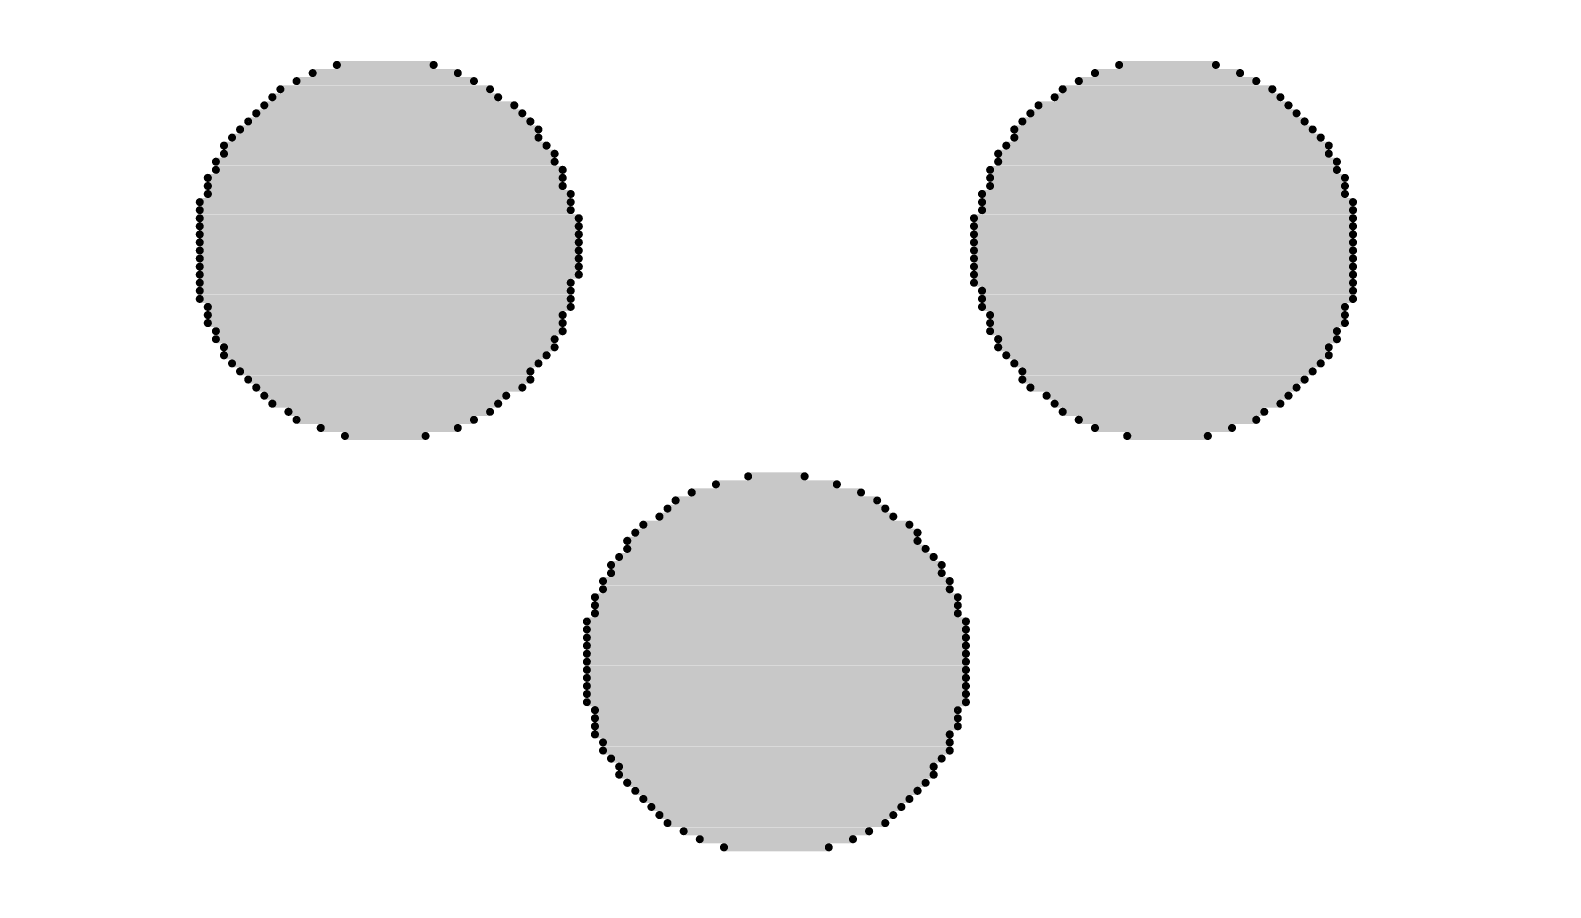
# Model space of a CAD drawing. Header units: millimetres. Extents: x -46.4 to 46.4, y -47.3 to 46.4.
# Drawn here: x -21.236 to -20.039, y 1.193 to 1.868 of the extents above; entities that cross this region are included whole.
import ezdxf

# ---------------------------------------------------------------- set-up
doc = ezdxf.new("R2010")
doc.units = ezdxf.units.MM
doc.layers.add('BottomOverlay', color=54, linetype='Continuous')
doc.layers.add('Mechanical1', color=6, linetype='Continuous')

# ---------------------------------------------------------------- blocks, each defined once
blk = doc.blocks.new('________2')
at = {"layer": 'BottomOverlay', "const_width": 0.00635}
for points in [[(3.0051, -1.1591), (3.0813, -1.1591)], [(3.621, -1.1591), (3.6972, -1.1591)], [(2.9733, -1.1718), (3.113, -1.1718)], [(2.986, -1.1655), (3.1003, -1.1655)], [(3.5893, -1.1718), (3.729, -1.1718)], [(3.602, -1.1655), (3.7163, -1.1655)], [(2.9543, -1.1845), (3.1321, -1.1845)], [(2.9606, -1.1782), (3.1257, -1.1782)], [(3.5702, -1.1845), (3.748, -1.1845)], [(3.5766, -1.1782), (3.7417, -1.1782)], [(2.9416, -1.1972), (3.1511, -1.1972)], [(2.9479, -1.1909), (3.1448, -1.1909)], [(3.5512, -1.1972), (3.7607, -1.1972)], [(3.5575, -1.1909), (3.7544, -1.1909)], [(2.9289, -1.2099), (3.1638, -1.2099)], [(2.9352, -1.2036), (3.1575, -1.2036)], [(3.5385, -1.2099), (3.7734, -1.2099)], [(3.5448, -1.2036), (3.7671, -1.2036)], [(2.9162, -1.2226), (3.1702, -1.2226)], [(2.9225, -1.2163), (3.1638, -1.2163)], [(3.5321, -1.2226), (3.7861, -1.2226)], [(3.5385, -1.2163), (3.7798, -1.2163)], [(2.9098, -1.2353), (3.1765, -1.2353)], [(2.9162, -1.229), (3.1765, -1.229)], [(3.5258, -1.229), (3.7861, -1.229)], [(3.5258, -1.2353), (3.7925, -1.2353)], [(2.9035, -1.248), (3.1829, -1.248)], [(2.9098, -1.2417), (3.1829, -1.2417)], [(3.5194, -1.2417), (3.7925, -1.2417)], [(3.5194, -1.248), (3.7988, -1.248)], [(2.9035, -1.2544), (3.1829, -1.2544)], [(3.5194, -1.2544), (3.7988, -1.2544)], [(2.8971, -1.2671), (3.1892, -1.2671)], [(2.9035, -1.2607), (3.1892, -1.2607)], [(3.5131, -1.2607), (3.7988, -1.2607)], [(3.5131, -1.2671), (3.8052, -1.2671)], [(2.8971, -1.2734), (3.1892, -1.2734)], [(2.8971, -1.2798), (3.1956, -1.2798)], [(3.5067, -1.2798), (3.8052, -1.2798)], [(3.5131, -1.2734), (3.8052, -1.2734)], [(2.8971, -1.2861), (3.1956, -1.2861)], [(2.8971, -1.2925), (3.1956, -1.2925)], [(3.5067, -1.2861), (3.8052, -1.2861)], [(3.5067, -1.2925), (3.8052, -1.2925)], [(2.8971, -1.2988), (3.1956, -1.2988)], [(2.8971, -1.3052), (3.1956, -1.3052)], [(3.5067, -1.2988), (3.8052, -1.2988)], [(3.5067, -1.3052), (3.8052, -1.3052)], [(2.8971, -1.3115), (3.1956, -1.3115)], [(2.8971, -1.3179), (3.1956, -1.3179)], [(3.5067, -1.3115), (3.8052, -1.3115)], [(3.5067, -1.3179), (3.8052, -1.3179)], [(2.8971, -1.3242), (3.1956, -1.3242)], [(2.8971, -1.3306), (3.1892, -1.3306)], [(3.5067, -1.3242), (3.8052, -1.3242)], [(3.5067, -1.3306), (3.8052, -1.3306)], [(2.8971, -1.3369), (3.1892, -1.3369)], [(2.8971, -1.3433), (3.1892, -1.3433)], [(3.5131, -1.3369), (3.8052, -1.3369)], [(3.5131, -1.3433), (3.8052, -1.3433)], [(2.9035, -1.3496), (3.1892, -1.3496)], [(3.5131, -1.3496), (3.7988, -1.3496)], [(2.9035, -1.356), (3.1829, -1.356)], [(2.9035, -1.3623), (3.1829, -1.3623)], [(3.5194, -1.356), (3.7988, -1.356)], [(3.5194, -1.3623), (3.7988, -1.3623)], [(2.9098, -1.3687), (3.1829, -1.3687)], [(2.9098, -1.375), (3.1765, -1.375)], [(3.5194, -1.3687), (3.7925, -1.3687)], [(3.5258, -1.375), (3.7925, -1.375)], [(2.9162, -1.3814), (3.1765, -1.3814)], [(2.9162, -1.3877), (3.1702, -1.3877)], [(3.5258, -1.3814), (3.7861, -1.3814)], [(3.5321, -1.3877), (3.7861, -1.3877)], [(2.9225, -1.3941), (3.1638, -1.3941)], [(2.9289, -1.4004), (3.1575, -1.4004)], [(3.5385, -1.3941), (3.7798, -1.3941)], [(3.5448, -1.4004), (3.7734, -1.4004)], [(2.9352, -1.4068), (3.1575, -1.4068)], [(2.9416, -1.4131), (3.1511, -1.4131)], [(3.5448, -1.4068), (3.7671, -1.4068)], [(3.5512, -1.4131), (3.7607, -1.4131)], [(2.9479, -1.4195), (3.1384, -1.4195)], [(2.9543, -1.4258), (3.1321, -1.4258)], [(3.5639, -1.4195), (3.7544, -1.4195)], [(3.5702, -1.4258), (3.748, -1.4258)], [(2.967, -1.4322), (3.1257, -1.4322)], [(2.9733, -1.4385), (3.113, -1.4385)], [(3.5766, -1.4322), (3.7353, -1.4322)], [(3.5893, -1.4385), (3.729, -1.4385)], [(2.9924, -1.4449), (3.1003, -1.4449)], [(3.0114, -1.4512), (3.0749, -1.4512)], [(3.602, -1.4449), (3.7099, -1.4449)], [(3.6274, -1.4512), (3.6909, -1.4512)], [(3.3289, -1.483), (3.3734, -1.483)], [(3.2845, -1.4957), (3.4178, -1.4957)], [(3.3035, -1.4893), (3.3988, -1.4893)], [(3.2654, -1.5084), (3.4369, -1.5084)], [(3.2718, -1.502), (3.4305, -1.502)], [(3.2464, -1.5211), (3.4559, -1.5211)], [(3.2591, -1.5147), (3.4432, -1.5147)], [(3.2337, -1.5338), (3.4623, -1.5338)], [(3.24, -1.5274), (3.4623, -1.5274)], [(3.2273, -1.5465), (3.475, -1.5465)], [(3.2337, -1.5401), (3.4686, -1.5401)], [(3.221, -1.5528), (3.4813, -1.5528)], [(3.221, -1.5592), (3.4813, -1.5592)], [(3.2146, -1.5655), (3.4877, -1.5655)], [(3.2083, -1.5782), (3.494, -1.5782)], [(3.2146, -1.5719), (3.4877, -1.5719)], [(3.2083, -1.5846), (3.494, -1.5846)], [(3.2083, -1.5909), (3.494, -1.5909)], [(3.2019, -1.5973), (3.5004, -1.5973)], [(3.2019, -1.6036), (3.5004, -1.6036)], [(3.2019, -1.61), (3.5004, -1.61)], [(3.2019, -1.6163), (3.5004, -1.6163)], [(3.2019, -1.6227), (3.5004, -1.6227)], [(3.2019, -1.629), (3.5004, -1.629)], [(3.2019, -1.6354), (3.5004, -1.6354)], [(3.2019, -1.6417), (3.5004, -1.6417)], [(3.2019, -1.6481), (3.5004, -1.6481)], [(3.2019, -1.6544), (3.5004, -1.6544)], [(3.2019, -1.6608), (3.5004, -1.6608)], [(3.2083, -1.6671), (3.494, -1.6671)], [(3.2083, -1.6735), (3.494, -1.6735)], [(3.2083, -1.6798), (3.494, -1.6798)], [(3.2083, -1.6862), (3.4877, -1.6862)], [(3.2146, -1.6925), (3.4877, -1.6925)], [(3.2146, -1.6989), (3.4877, -1.6989)], [(3.221, -1.7052), (3.4813, -1.7052)], [(3.2273, -1.7116), (3.475, -1.7116)], [(3.2273, -1.7179), (3.475, -1.7179)], [(3.2337, -1.7243), (3.4686, -1.7243)], [(3.24, -1.7306), (3.4623, -1.7306)], [(3.2464, -1.737), (3.4559, -1.737)], [(3.2527, -1.7433), (3.4496, -1.7433)], [(3.2591, -1.7497), (3.4432, -1.7497)], [(3.2654, -1.756), (3.4369, -1.756)], [(3.2781, -1.7624), (3.4242, -1.7624)], [(3.2908, -1.7687), (3.4115, -1.7687)], [(3.3099, -1.7751), (3.3924, -1.7751)]]:
    blk.add_lwpolyline(points, dxfattribs=at)
at = {"layer": 'BottomOverlay', "const_width": 0.00317}
for points in [[(3.0035, -1.1591, 1), (3.0067, -1.1591, 1)], [(3.0797, -1.1591, 1), (3.0829, -1.1591, 1)], [(3.6195, -1.1591, 1), (3.6226, -1.1591, 1)], [(3.6957, -1.1591, 1), (3.6988, -1.1591, 1)], [(2.9718, -1.1718, 1), (2.9749, -1.1718, 1)], [(2.9845, -1.1655, 1), (2.9876, -1.1655, 1)], [(3.0988, -1.1655, 1), (3.1019, -1.1655, 1)], [(3.1115, -1.1718, 1), (3.1146, -1.1718, 1)], [(3.5877, -1.1718, 1), (3.5909, -1.1718, 1)], [(3.6004, -1.1655, 1), (3.6036, -1.1655, 1)], [(3.7147, -1.1655, 1), (3.7179, -1.1655, 1)], [(3.7274, -1.1718, 1), (3.7306, -1.1718, 1)], [(2.9527, -1.1845, 1), (2.9559, -1.1845, 1)], [(2.9591, -1.1782, 1), (2.9622, -1.1782, 1)], [(3.1242, -1.1782, 1), (3.1273, -1.1782, 1)], [(3.1305, -1.1845, 1), (3.1337, -1.1845, 1)], [(3.5687, -1.1845, 1), (3.5718, -1.1845, 1)], [(3.575, -1.1782, 1), (3.5782, -1.1782, 1)], [(3.7401, -1.1782, 1), (3.7433, -1.1782, 1)], [(3.7465, -1.1845, 1), (3.7496, -1.1845, 1)], [(2.94, -1.1972, 1), (2.9432, -1.1972, 1)], [(2.9464, -1.1909, 1), (2.9495, -1.1909, 1)], [(3.1432, -1.1909, 1), (3.1464, -1.1909, 1)], [(3.1496, -1.1972, 1), (3.1527, -1.1972, 1)], [(3.5496, -1.1972, 1), (3.5528, -1.1972, 1)], [(3.556, -1.1909, 1), (3.5591, -1.1909, 1)], [(3.7528, -1.1909, 1), (3.756, -1.1909, 1)], [(3.7592, -1.1972, 1), (3.7623, -1.1972, 1)], [(2.9273, -1.2099, 1), (2.9305, -1.2099, 1)], [(2.9337, -1.2036, 1), (2.9368, -1.2036, 1)], [(3.1559, -1.2036, 1), (3.1591, -1.2036, 1)], [(3.1623, -1.2099, 1), (3.1654, -1.2099, 1)], [(3.5369, -1.2099, 1), (3.5401, -1.2099, 1)], [(3.5433, -1.2036, 1), (3.5464, -1.2036, 1)], [(3.7655, -1.2036, 1), (3.7687, -1.2036, 1)], [(3.7719, -1.2099, 1), (3.775, -1.2099, 1)], [(2.9146, -1.2226, 1), (2.9178, -1.2226, 1)], [(2.921, -1.2163, 1), (2.9241, -1.2163, 1)], [(3.1623, -1.2163, 1), (3.1654, -1.2163, 1)], [(3.1686, -1.2226, 1), (3.1718, -1.2226, 1)], [(3.5306, -1.2226, 1), (3.5337, -1.2226, 1)], [(3.5369, -1.2163, 1), (3.5401, -1.2163, 1)], [(3.7782, -1.2163, 1), (3.7814, -1.2163, 1)], [(3.7846, -1.2226, 1), (3.7877, -1.2226, 1)], [(2.9083, -1.2353, 1), (2.9114, -1.2353, 1)], [(2.9146, -1.229, 1), (2.9178, -1.229, 1)], [(3.175, -1.229, 1), (3.1781, -1.229, 1)], [(3.175, -1.2353, 1), (3.1781, -1.2353, 1)], [(3.5242, -1.229, 1), (3.5274, -1.229, 1)], [(3.5242, -1.2353, 1), (3.5274, -1.2353, 1)], [(3.7846, -1.229, 1), (3.7877, -1.229, 1)], [(3.7909, -1.2353, 1), (3.7941, -1.2353, 1)], [(2.9019, -1.248, 1), (2.9051, -1.248, 1)], [(2.9083, -1.2417, 1), (2.9114, -1.2417, 1)], [(3.1813, -1.2417, 1), (3.1845, -1.2417, 1)], [(3.1813, -1.248, 1), (3.1845, -1.248, 1)], [(3.5179, -1.2417, 1), (3.521, -1.2417, 1)], [(3.5179, -1.248, 1), (3.521, -1.248, 1)], [(3.7909, -1.2417, 1), (3.7941, -1.2417, 1)], [(3.7973, -1.248, 1), (3.8004, -1.248, 1)], [(2.9019, -1.2544, 1), (2.9051, -1.2544, 1)], [(3.1813, -1.2544, 1), (3.1845, -1.2544, 1)], [(3.5179, -1.2544, 1), (3.521, -1.2544, 1)], [(3.7973, -1.2544, 1), (3.8004, -1.2544, 1)], [(2.8956, -1.2671, 1), (2.8987, -1.2671, 1)], [(2.9019, -1.2607, 1), (2.9051, -1.2607, 1)], [(3.1877, -1.2607, 1), (3.1908, -1.2607, 1)], [(3.1877, -1.2671, 1), (3.1908, -1.2671, 1)], [(3.5115, -1.2607, 1), (3.5147, -1.2607, 1)], [(3.5115, -1.2671, 1), (3.5147, -1.2671, 1)], [(3.7973, -1.2607, 1), (3.8004, -1.2607, 1)], [(3.8036, -1.2671, 1), (3.8068, -1.2671, 1)], [(2.8956, -1.2734, 1), (2.8987, -1.2734, 1)], [(2.8956, -1.2798, 1), (2.8987, -1.2798, 1)], [(3.1877, -1.2734, 1), (3.1908, -1.2734, 1)], [(3.194, -1.2798, 1), (3.1972, -1.2798, 1)], [(3.5052, -1.2798, 1), (3.5083, -1.2798, 1)], [(3.5115, -1.2734, 1), (3.5147, -1.2734, 1)], [(3.8036, -1.2734, 1), (3.8068, -1.2734, 1)], [(3.8036, -1.2798, 1), (3.8068, -1.2798, 1)], [(2.8956, -1.2861, 1), (2.8987, -1.2861, 1)], [(2.8956, -1.2925, 1), (2.8987, -1.2925, 1)], [(3.194, -1.2861, 1), (3.1972, -1.2861, 1)], [(3.194, -1.2925, 1), (3.1972, -1.2925, 1)], [(3.5052, -1.2861, 1), (3.5083, -1.2861, 1)], [(3.5052, -1.2925, 1), (3.5083, -1.2925, 1)], [(3.8036, -1.2861, 1), (3.8068, -1.2861, 1)], [(3.8036, -1.2925, 1), (3.8068, -1.2925, 1)], [(2.8956, -1.2988, 1), (2.8987, -1.2988, 1)], [(2.8956, -1.3052, 1), (2.8987, -1.3052, 1)], [(3.194, -1.2988, 1), (3.1972, -1.2988, 1)], [(3.194, -1.3052, 1), (3.1972, -1.3052, 1)], [(3.5052, -1.2988, 1), (3.5083, -1.2988, 1)], [(3.5052, -1.3052, 1), (3.5083, -1.3052, 1)], [(3.8036, -1.2988, 1), (3.8068, -1.2988, 1)], [(3.8036, -1.3052, 1), (3.8068, -1.3052, 1)], [(2.8956, -1.3115, 1), (2.8987, -1.3115, 1)], [(2.8956, -1.3179, 1), (2.8987, -1.3179, 1)], [(3.194, -1.3115, 1), (3.1972, -1.3115, 1)], [(3.194, -1.3179, 1), (3.1972, -1.3179, 1)], [(3.5052, -1.3115, 1), (3.5083, -1.3115, 1)], [(3.5052, -1.3179, 1), (3.5083, -1.3179, 1)], [(3.8036, -1.3115, 1), (3.8068, -1.3115, 1)], [(3.8036, -1.3179, 1), (3.8068, -1.3179, 1)], [(2.8956, -1.3242, 1), (2.8987, -1.3242, 1)], [(2.8956, -1.3306, 1), (2.8987, -1.3306, 1)], [(3.1877, -1.3306, 1), (3.1908, -1.3306, 1)], [(3.194, -1.3242, 1), (3.1972, -1.3242, 1)], [(3.5052, -1.3242, 1), (3.5083, -1.3242, 1)], [(3.5052, -1.3306, 1), (3.5083, -1.3306, 1)], [(3.8036, -1.3242, 1), (3.8068, -1.3242, 1)], [(3.8036, -1.3306, 1), (3.8068, -1.3306, 1)], [(2.8956, -1.3369, 1), (2.8987, -1.3369, 1)], [(2.8956, -1.3433, 1), (2.8987, -1.3433, 1)], [(3.1877, -1.3369, 1), (3.1908, -1.3369, 1)], [(3.1877, -1.3433, 1), (3.1908, -1.3433, 1)], [(3.5115, -1.3369, 1), (3.5147, -1.3369, 1)], [(3.5115, -1.3433, 1), (3.5147, -1.3433, 1)], [(3.8036, -1.3369, 1), (3.8068, -1.3369, 1)], [(3.8036, -1.3433, 1), (3.8068, -1.3433, 1)], [(2.9019, -1.3496, 1), (2.9051, -1.3496, 1)], [(3.1877, -1.3496, 1), (3.1908, -1.3496, 1)], [(3.5115, -1.3496, 1), (3.5147, -1.3496, 1)], [(3.7973, -1.3496, 1), (3.8004, -1.3496, 1)], [(2.9019, -1.356, 1), (2.9051, -1.356, 1)], [(2.9019, -1.3623, 1), (2.9051, -1.3623, 1)], [(3.1813, -1.356, 1), (3.1845, -1.356, 1)], [(3.1813, -1.3623, 1), (3.1845, -1.3623, 1)], [(3.5179, -1.356, 1), (3.521, -1.356, 1)], [(3.5179, -1.3623, 1), (3.521, -1.3623, 1)], [(3.7973, -1.356, 1), (3.8004, -1.356, 1)], [(3.7973, -1.3623, 1), (3.8004, -1.3623, 1)], [(2.9083, -1.3687, 1), (2.9114, -1.3687, 1)], [(2.9083, -1.375, 1), (2.9114, -1.375, 1)], [(3.175, -1.375, 1), (3.1781, -1.375, 1)], [(3.1813, -1.3687, 1), (3.1845, -1.3687, 1)], [(3.5179, -1.3687, 1), (3.521, -1.3687, 1)], [(3.5242, -1.375, 1), (3.5274, -1.375, 1)], [(3.7909, -1.3687, 1), (3.7941, -1.3687, 1)], [(3.7909, -1.375, 1), (3.7941, -1.375, 1)], [(2.9146, -1.3814, 1), (2.9178, -1.3814, 1)], [(2.9146, -1.3877, 1), (2.9178, -1.3877, 1)], [(3.1686, -1.3877, 1), (3.1718, -1.3877, 1)], [(3.175, -1.3814, 1), (3.1781, -1.3814, 1)], [(3.5242, -1.3814, 1), (3.5274, -1.3814, 1)], [(3.5306, -1.3877, 1), (3.5337, -1.3877, 1)], [(3.7846, -1.3814, 1), (3.7877, -1.3814, 1)], [(3.7846, -1.3877, 1), (3.7877, -1.3877, 1)], [(2.921, -1.3941, 1), (2.9241, -1.3941, 1)], [(2.9273, -1.4004, 1), (2.9305, -1.4004, 1)], [(3.1559, -1.4004, 1), (3.1591, -1.4004, 1)], [(3.1623, -1.3941, 1), (3.1654, -1.3941, 1)], [(3.5369, -1.3941, 1), (3.5401, -1.3941, 1)], [(3.5433, -1.4004, 1), (3.5464, -1.4004, 1)], [(3.7719, -1.4004, 1), (3.775, -1.4004, 1)], [(3.7782, -1.3941, 1), (3.7814, -1.3941, 1)], [(2.9337, -1.4068, 1), (2.9368, -1.4068, 1)], [(2.94, -1.4131, 1), (2.9432, -1.4131, 1)], [(3.1496, -1.4131, 1), (3.1527, -1.4131, 1)], [(3.1559, -1.4068, 1), (3.1591, -1.4068, 1)], [(3.5433, -1.4068, 1), (3.5464, -1.4068, 1)], [(3.5496, -1.4131, 1), (3.5528, -1.4131, 1)], [(3.7592, -1.4131, 1), (3.7623, -1.4131, 1)], [(3.7655, -1.4068, 1), (3.7687, -1.4068, 1)], [(2.9464, -1.4195, 1), (2.9495, -1.4195, 1)], [(2.9527, -1.4258, 1), (2.9559, -1.4258, 1)], [(3.1305, -1.4258, 1), (3.1337, -1.4258, 1)], [(3.1369, -1.4195, 1), (3.14, -1.4195, 1)], [(3.5623, -1.4195, 1), (3.5655, -1.4195, 1)], [(3.5687, -1.4258, 1), (3.5718, -1.4258, 1)], [(3.7465, -1.4258, 1), (3.7496, -1.4258, 1)], [(3.7528, -1.4195, 1), (3.756, -1.4195, 1)], [(2.9654, -1.4322, 1), (2.9686, -1.4322, 1)], [(2.9718, -1.4385, 1), (2.9749, -1.4385, 1)], [(3.1115, -1.4385, 1), (3.1146, -1.4385, 1)], [(3.1242, -1.4322, 1), (3.1273, -1.4322, 1)], [(3.575, -1.4322, 1), (3.5782, -1.4322, 1)], [(3.5877, -1.4385, 1), (3.5909, -1.4385, 1)], [(3.7274, -1.4385, 1), (3.7306, -1.4385, 1)], [(3.7338, -1.4322, 1), (3.7369, -1.4322, 1)], [(2.9908, -1.4449, 1), (2.994, -1.4449, 1)], [(3.0099, -1.4512, 1), (3.013, -1.4512, 1)], [(3.0734, -1.4512, 1), (3.0765, -1.4512, 1)], [(3.0988, -1.4449, 1), (3.1019, -1.4449, 1)], [(3.6004, -1.4449, 1), (3.6036, -1.4449, 1)], [(3.6258, -1.4512, 1), (3.629, -1.4512, 1)], [(3.6893, -1.4512, 1), (3.6925, -1.4512, 1)], [(3.7084, -1.4449, 1), (3.7115, -1.4449, 1)], [(3.3274, -1.483, 1), (3.3305, -1.483, 1)], [(3.3718, -1.483, 1), (3.375, -1.483, 1)], [(3.2829, -1.4957, 1), (3.2861, -1.4957, 1)], [(3.302, -1.4893, 1), (3.3051, -1.4893, 1)], [(3.3972, -1.4893, 1), (3.4004, -1.4893, 1)], [(3.4163, -1.4957, 1), (3.4194, -1.4957, 1)], [(3.2639, -1.5084, 1), (3.267, -1.5084, 1)], [(3.2702, -1.502, 1), (3.2734, -1.502, 1)], [(3.429, -1.502, 1), (3.4321, -1.502, 1)], [(3.4353, -1.5084, 1), (3.4385, -1.5084, 1)], [(3.2448, -1.5211, 1), (3.248, -1.5211, 1)], [(3.2575, -1.5147, 1), (3.2607, -1.5147, 1)], [(3.4417, -1.5147, 1), (3.4448, -1.5147, 1)], [(3.4544, -1.5211, 1), (3.4575, -1.5211, 1)], [(3.2321, -1.5338, 1), (3.2353, -1.5338, 1)], [(3.2385, -1.5274, 1), (3.2416, -1.5274, 1)], [(3.4607, -1.5274, 1), (3.4639, -1.5274, 1)], [(3.4607, -1.5338, 1), (3.4639, -1.5338, 1)], [(3.2258, -1.5465, 1), (3.2289, -1.5465, 1)], [(3.2321, -1.5401, 1), (3.2353, -1.5401, 1)], [(3.4671, -1.5401, 1), (3.4702, -1.5401, 1)], [(3.4734, -1.5465, 1), (3.4766, -1.5465, 1)], [(3.2194, -1.5528, 1), (3.2226, -1.5528, 1)], [(3.2194, -1.5592, 1), (3.2226, -1.5592, 1)], [(3.4798, -1.5528, 1), (3.4829, -1.5528, 1)], [(3.4798, -1.5592, 1), (3.4829, -1.5592, 1)], [(3.2131, -1.5655, 1), (3.2162, -1.5655, 1)], [(3.4861, -1.5655, 1), (3.4893, -1.5655, 1)], [(3.2067, -1.5782, 1), (3.2099, -1.5782, 1)], [(3.2131, -1.5719, 1), (3.2162, -1.5719, 1)], [(3.4861, -1.5719, 1), (3.4893, -1.5719, 1)], [(3.4925, -1.5782, 1), (3.4956, -1.5782, 1)], [(3.2067, -1.5846, 1), (3.2099, -1.5846, 1)], [(3.2067, -1.5909, 1), (3.2099, -1.5909, 1)], [(3.4925, -1.5846, 1), (3.4956, -1.5846, 1)], [(3.4925, -1.5909, 1), (3.4956, -1.5909, 1)], [(3.2004, -1.5973, 1), (3.2035, -1.5973, 1)], [(3.2004, -1.6036, 1), (3.2035, -1.6036, 1)], [(3.4988, -1.5973, 1), (3.502, -1.5973, 1)], [(3.4988, -1.6036, 1), (3.502, -1.6036, 1)], [(3.2004, -1.61, 1), (3.2035, -1.61, 1)], [(3.2004, -1.6163, 1), (3.2035, -1.6163, 1)], [(3.4988, -1.61, 1), (3.502, -1.61, 1)], [(3.4988, -1.6163, 1), (3.502, -1.6163, 1)], [(3.2004, -1.6227, 1), (3.2035, -1.6227, 1)], [(3.2004, -1.629, 1), (3.2035, -1.629, 1)], [(3.4988, -1.6227, 1), (3.502, -1.6227, 1)], [(3.4988, -1.629, 1), (3.502, -1.629, 1)], [(3.2004, -1.6354, 1), (3.2035, -1.6354, 1)], [(3.2004, -1.6417, 1), (3.2035, -1.6417, 1)], [(3.4988, -1.6354, 1), (3.502, -1.6354, 1)], [(3.4988, -1.6417, 1), (3.502, -1.6417, 1)], [(3.2004, -1.6481, 1), (3.2035, -1.6481, 1)], [(3.2004, -1.6544, 1), (3.2035, -1.6544, 1)], [(3.4988, -1.6481, 1), (3.502, -1.6481, 1)], [(3.4988, -1.6544, 1), (3.502, -1.6544, 1)], [(3.2004, -1.6608, 1), (3.2035, -1.6608, 1)], [(3.4988, -1.6608, 1), (3.502, -1.6608, 1)], [(3.2067, -1.6671, 1), (3.2099, -1.6671, 1)], [(3.2067, -1.6735, 1), (3.2099, -1.6735, 1)], [(3.4925, -1.6671, 1), (3.4956, -1.6671, 1)], [(3.4925, -1.6735, 1), (3.4956, -1.6735, 1)], [(3.2067, -1.6798, 1), (3.2099, -1.6798, 1)], [(3.2067, -1.6862, 1), (3.2099, -1.6862, 1)], [(3.4861, -1.6862, 1), (3.4893, -1.6862, 1)], [(3.4925, -1.6798, 1), (3.4956, -1.6798, 1)], [(3.2131, -1.6925, 1), (3.2162, -1.6925, 1)], [(3.2131, -1.6989, 1), (3.2162, -1.6989, 1)], [(3.4861, -1.6925, 1), (3.4893, -1.6925, 1)], [(3.4861, -1.6989, 1), (3.4893, -1.6989, 1)], [(3.2194, -1.7052, 1), (3.2226, -1.7052, 1)], [(3.2258, -1.7116, 1), (3.2289, -1.7116, 1)], [(3.4734, -1.7116, 1), (3.4766, -1.7116, 1)], [(3.4798, -1.7052, 1), (3.4829, -1.7052, 1)], [(3.2258, -1.7179, 1), (3.2289, -1.7179, 1)], [(3.2321, -1.7243, 1), (3.2353, -1.7243, 1)], [(3.4671, -1.7243, 1), (3.4702, -1.7243, 1)], [(3.4734, -1.7179, 1), (3.4766, -1.7179, 1)], [(3.2385, -1.7306, 1), (3.2416, -1.7306, 1)], [(3.2448, -1.737, 1), (3.248, -1.737, 1)], [(3.4544, -1.737, 1), (3.4575, -1.737, 1)], [(3.4607, -1.7306, 1), (3.4639, -1.7306, 1)], [(3.2512, -1.7433, 1), (3.2543, -1.7433, 1)], [(3.2575, -1.7497, 1), (3.2607, -1.7497, 1)], [(3.4417, -1.7497, 1), (3.4448, -1.7497, 1)], [(3.448, -1.7433, 1), (3.4512, -1.7433, 1)], [(3.2639, -1.756, 1), (3.267, -1.756, 1)], [(3.2766, -1.7624, 1), (3.2797, -1.7624, 1)], [(3.4226, -1.7624, 1), (3.4258, -1.7624, 1)], [(3.4353, -1.756, 1), (3.4385, -1.756, 1)], [(3.2893, -1.7687, 1), (3.2924, -1.7687, 1)], [(3.4099, -1.7687, 1), (3.4131, -1.7687, 1)], [(3.3083, -1.7751, 1), (3.3115, -1.7751, 1)], [(3.3909, -1.7751, 1), (3.394, -1.7751, 1)]]:
    blk.add_lwpolyline(points, format="xyb", close=True, dxfattribs=at)

msp = doc.modelspace()

# ---------------------------------------------------------------- linework, layer by layer
at = {"layer": 'BottomOverlay', "const_width": 0.508}
msp.add_lwpolyline([(-28.929, 0.9392, -0.221527), (-12.3943, 8.4487)], format="xyb", dxfattribs=at)
at = {"layer": 'Mechanical1', "const_width": 0.254}
msp.add_lwpolyline([(-46.2567, 0, -0.414214), (0, 46.2567)], format="xyb", dxfattribs=at)

# ---------------------------------------------------------------- block references
at = {"rotation": 360}
msp.add_blockref('________2', (-24, 3), dxfattribs=at)

doc.saveas('drawing.dxf')
